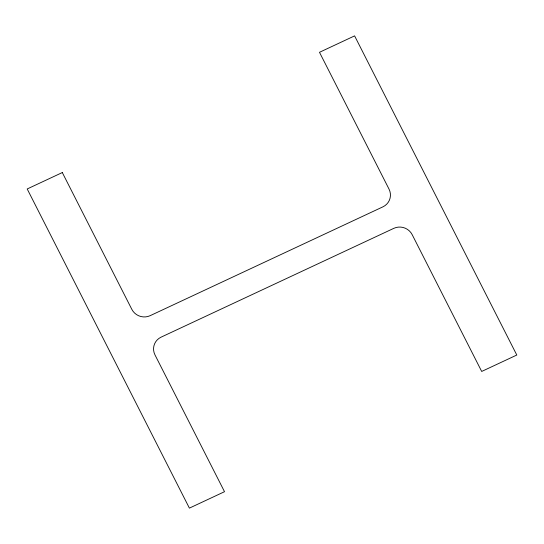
<?xml version="1.0" encoding="UTF-8"?>
<svg xmlns="http://www.w3.org/2000/svg" width="544" height="544" viewBox="0 0 544 544"><rect width="100%" height="100%" fill="white"/><g stroke="black" fill="none" stroke-linecap="round" stroke-linejoin="round"><path stroke-width="0.82" d="M62.308 172.55L27.2 188.965L189.4 508.123L224.509 491.701L154.992 354.926A13.736 13.294 18.9 0 1 161.112 337.144L393.808 228.344A13.736 13.294 18.9 0 1 412.182 234.668L481.692 371.45L516.8 355.035L354.6 35.877L319.491 52.299L389.008 189.074A13.736 13.294 18.9 0 1 382.888 206.856L150.192 315.656A13.736 13.294 18.9 0 1 131.818 309.332L62.308 172.55"/></g></svg>
